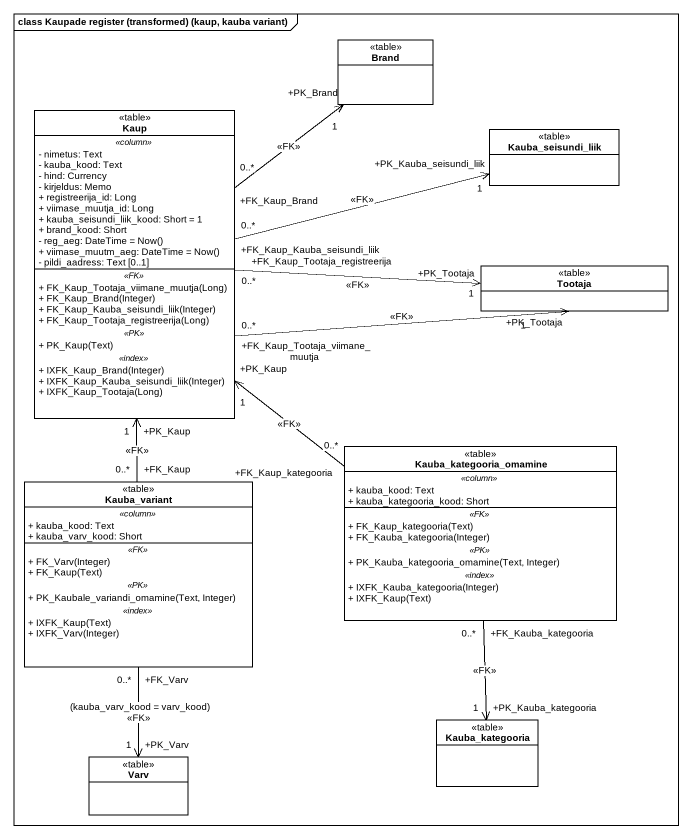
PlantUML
@startuml
mainframe class Kaupade register (transformed) (kaup, kauba variant)
hide circle
hide empty members
skinparam classAttributeIconSize 0
class Brand <<table>>
class Kaup <<table>> {
  .. <<column>> ..
  - nimetus: Text
  - kauba_kood: Text
  - hind: Currency
  - kirjeldus: Memo
  + registreerija_id: Long
  + viimase_muutja_id: Long
  + kauba_seisundi_liik_kood: Short = 1
  + brand_kood: Short
  {field} - reg_aeg: DateTime = Now()
  {field} + viimase_muutm_aeg: DateTime = Now()
  - pildi_aadress: Text [0..1]
  .. <<FK>> ..
  + FK_Kaup_Tootaja_viimane_muutja(Long)
  + FK_Kaup_Brand(Integer)
  + FK_Kaup_Kauba_seisundi_liik(Integer)
  + FK_Kaup_Tootaja_registreerija(Long)
  .. <<PK>> ..
  + PK_Kaup(Text)
  .. <<index>> ..
  + IXFK_Kaup_Brand(Integer)
  + IXFK_Kaup_Kauba_seisundi_liik(Integer)
  + IXFK_Kaup_Tootaja(Long)
}
class Kauba_seisundi_liik <<table>>
class Tootaja <<table>>
class Kauba_kategooria_omamine <<table>> {
  .. <<column>> ..
  + kauba_kood: Text
  + kauba_kategooria_kood: Short
  .. <<FK>> ..
  + FK_Kaup_kategooria(Text)
  + FK_Kauba_kategooria(Integer)
  .. <<PK>> ..
  + PK_Kauba_kategooria_omamine(Text, Integer)
  .. <<index>> ..
  + IXFK_Kauba_kategooria(Integer)
  + IXFK_Kaup(Text)
}
class Kauba_variant <<table>> {
  .. <<column>> ..
  + kauba_kood: Text
  + kauba_varv_kood: Short
  .. <<FK>> ..
  + FK_Varv(Integer)
  + FK_Kaup(Text)
  .. <<PK>> ..
  + PK_Kaubale_variandi_omamine(Text, Integer)
  .. <<index>> ..
  + IXFK_Kaup(Text)
  + IXFK_Varv(Integer)
}
class Kauba_kategooria <<table>>
class Varv <<table>>
Kaup "+FK_Kaup_Brand\n0..*" -up-> "+PK_Brand\n1" Brand : <<FK>>
Kaup "+FK_Kaup_Kauba_seisundi_liik\n0..*" -right-> "+PK_Kauba_seisundi_liik\n1" Kauba_seisundi_liik : <<FK>>
Kaup "+FK_Kaup_Tootaja_registreerija\n0..*" -right-> "+PK_Tootaja\n1" Tootaja : <<FK>>
Kaup "+FK_Kaup_Tootaja_viimane_muutja\n0..*" -right-> "+PK_Tootaja\n1" Tootaja : <<FK>>
Kauba_kategooria_omamine "+FK_Kaup_kategooria\n0..*" -up-> "+PK_Kaup\n1" Kaup : <<FK>>
Kauba_kategooria_omamine "+FK_Kauba_kategooria\n0..*" --> "+PK_Kauba_kategooria\n1" Kauba_kategooria : <<FK>>
Kauba_variant "+FK_Kaup\n0..*" -up-> "+PK_Kaup\n1" Kaup : <<FK>>
Kauba_variant "+FK_Varv\n0..*" --> "+PK_Varv\n1" Varv : (kauba_varv_kood = varv_kood)\n<<FK>>
@enduml
